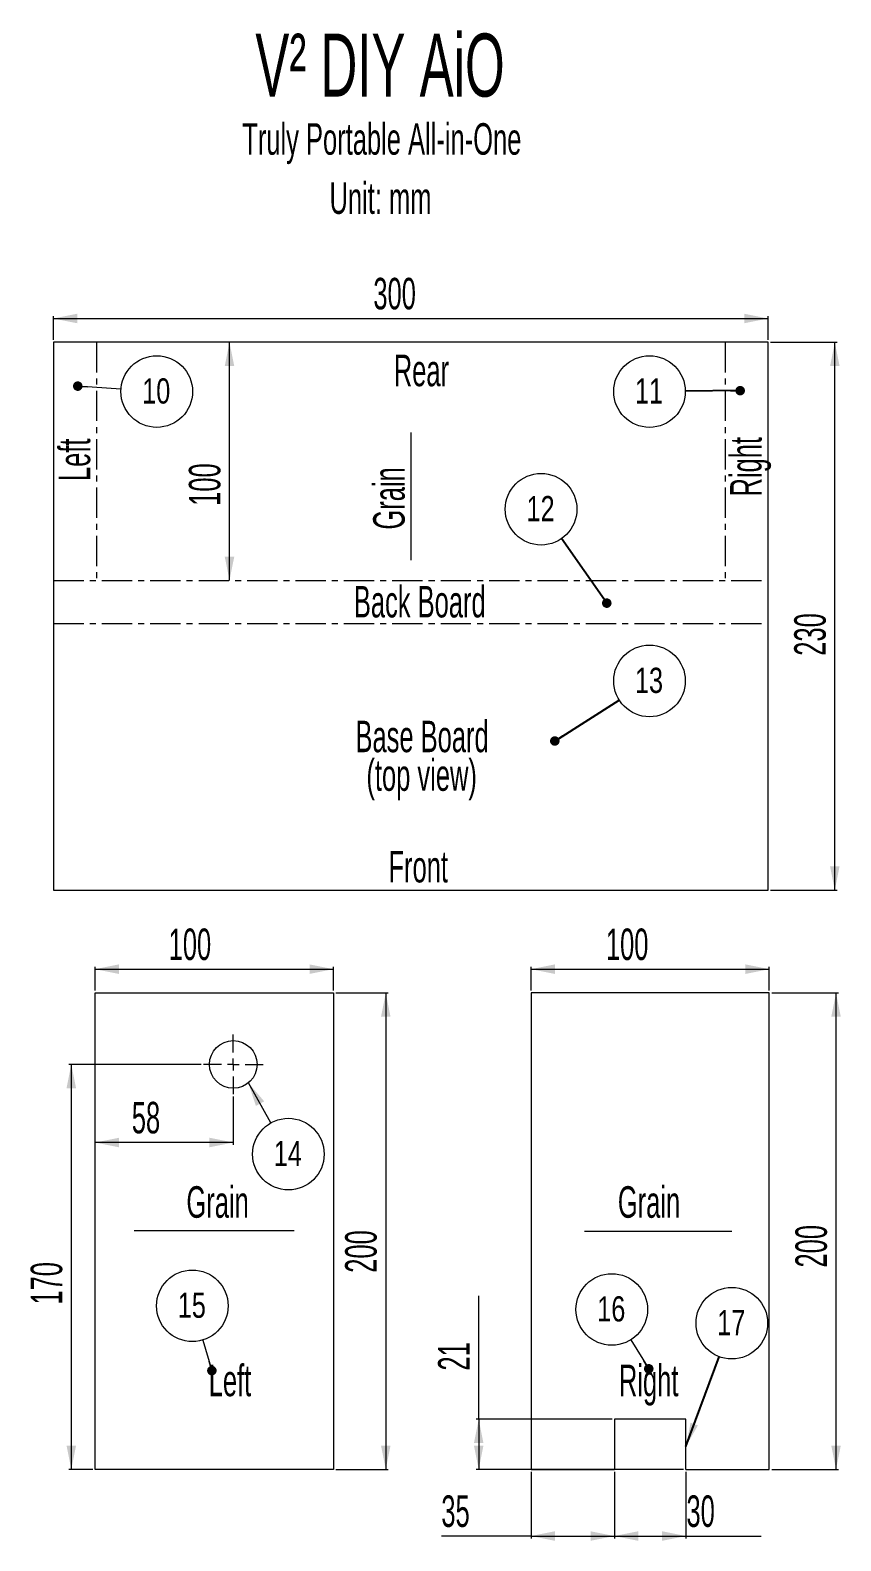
# Model space of a CAD drawing. Header units: millimetres. Extents: x 21 to 782, y 23 to 687.
# Drawn here: x 441 to 782, y 42 to 676 of the extents above; entities that cross this region are included whole.
import ezdxf

# ---------------------------------------------------------------- set-up
doc = ezdxf.new("R2010")
doc.units = ezdxf.units.MM
doc.linetypes.add('CENTERX2', pattern=[20.32, 12.7, -2.54, 2.54, -2.54])
doc.styles.add('SLDTEXTSTYLE0', font='TXT', dxfattribs={"width": 0.605})
doc.styles.add('SLDTEXTSTYLE1', font='TXT', dxfattribs={"width": 0.75})
doc.dimstyles.new('SLDDIMSTYLE0', dxfattribs={"dimtxt": 12.841593, "dimasz": 10, "dimexe": 0, "dimexo": 0.0625, "dimgap": 3.210398, "dimtad": 1, "dimrnd": 1e-09, "dimzin": 12, "dimdsep": 46, "dimtxsty": 'SLDTEXTSTYLE0', "dimsah": 1, "dimcen": 0.09, "dimadec": 0, "dimazin": 3, "dimtfac": 1, "dimtofl": 0, "dimtmove": 0, "dimatfit": 3, "dimfxl": 1, "dimfrac": 2, "dimtolj": 1, "dimtzin": 12, "dimarcsym": 0})
doc.dimstyles.new('SLDDIMSTYLE5', dxfattribs={"dimtxt": 0, "dimasz": 4, "dimexe": 0, "dimexo": 0.0625, "dimgap": 0, "dimtad": 0, "dimtih": 1, "dimtoh": 1, "dimdec": 0, "dimrnd": 1e-09, "dimzin": 0, "dimdsep": 46, "dimtxsty": 'Standard', "dimblk1": 'DOT', "dimblk2": 'DOT', "dimsah": 1, "dimcen": 0.09, "dimadec": 0, "dimazin": 0, "dimtfac": 4, "dimtdec": 0, "dimtofl": 0, "dimtmove": 0, "dimatfit": 3, "dimldrblk": 'DOT', "dimfxl": 1, "dimfrac": 2, "dimtolj": 1, "dimtzin": 0, "dimarcsym": 0})
doc.dimstyles.new('SLDDIMSTYLE6', dxfattribs={"dimtxt": 0, "dimasz": 10, "dimexe": 0, "dimexo": 0.0625, "dimgap": 0, "dimtad": 0, "dimtih": 1, "dimtoh": 1, "dimdec": 0, "dimrnd": 1e-09, "dimzin": 0, "dimdsep": 46, "dimtxsty": 'Standard', "dimsah": 1, "dimcen": 0.09, "dimadec": 0, "dimazin": 0, "dimtfac": 10, "dimtdec": 0, "dimtofl": 0, "dimtmove": 0, "dimatfit": 3, "dimfxl": 1, "dimfrac": 2, "dimtolj": 1, "dimtzin": 0, "dimarcsym": 0})

# ---------------------------------------------------------------- blocks, each defined once
blk = doc.blocks.new('_D_16')
at = {"color": 7, "linetype": 'Continuous', "lineweight": 0}
blk.add_line((525.07, 445.45), (525.07, 545.45), dxfattribs=at)
for points in [[(525.07, 545.45), (523.07, 535.45), (527.07, 535.45)], [(525.07, 445.45), (527.07, 455.45), (523.07, 455.45)]]:
    blk.add_solid(points, dxfattribs=at)
at = {"color": 7, "linetype": 'Continuous', "lineweight": 0, "insert": (508.01, 476.8, 0.1), "char_height": 13.229, "attachment_point": 1, "rotation": 90, "style": 'SLDTEXTSTYLE0'}
blk.add_mtext('100', dxfattribs=at)
blk = doc.blocks.new('_D_17')
at = {"color": 7, "linetype": 'Continuous', "lineweight": 0}
for p, q in [((451.18, 546.45), (451.18, 556.45)), ((451.18, 555.45), (751.18, 555.45)), ((751.18, 546.45), (751.18, 556.45))]:
    blk.add_line(p, q, dxfattribs=at)
for points in [[(451.18, 555.45), (461.18, 553.45), (461.18, 557.45)], [(751.18, 555.45), (741.18, 557.45), (741.18, 553.45)]]:
    blk.add_solid(points, dxfattribs=at)
at = {"color": 7, "linetype": 'Continuous', "lineweight": 0, "insert": (585.46, 572.51, -8.9), "char_height": 13.229, "attachment_point": 1, "style": 'SLDTEXTSTYLE0'}
blk.add_mtext('300', dxfattribs=at)
blk = doc.blocks.new('_D_18')
at = {"color": 7, "linetype": 'Continuous', "lineweight": 0}
for p, q in [((752.18, 545.45), (780.18, 545.45)), ((779.18, 315.45), (779.18, 545.45)), ((752.18, 315.45), (780.18, 315.45))]:
    blk.add_line(p, q, dxfattribs=at)
for points in [[(779.18, 545.45), (777.18, 535.45), (781.18, 535.45)], [(779.18, 315.45), (781.18, 325.45), (777.18, 325.45)]]:
    blk.add_solid(points, dxfattribs=at)
at = {"color": 7, "linetype": 'Continuous', "lineweight": 0, "insert": (762.13, 413.86, -8.9), "char_height": 13.229, "attachment_point": 1, "rotation": 90, "style": 'SLDTEXTSTYLE0'}
blk.add_mtext('230', dxfattribs=at)
blk = doc.blocks.new('SW_NOTE_7')
at = {"color": 0, "linetype": 'Continuous', "lineweight": 0}
blk.add_circle((15, -1.03), 15.03, dxfattribs=at)
at = {"color": 0, "linetype": 'Continuous', "lineweight": 0, "insert": (14.79, 4.52), "char_height": 10.583, "attachment_point": 2, "style": 'SLDTEXTSTYLE1'}
blk.add_mtext('10', dxfattribs=at)
blk = doc.blocks.new('_DOT')
at = {"color": 0, "linetype": 'ByBlock', "lineweight": -2}
blk.add_line((-0.5, 0), (-1, 0), dxfattribs=at)
at = {"color": 0, "linetype": 'ByBlock', "const_width": 0.5}
blk.add_lwpolyline([(-0.25, 0, 1), (0.25, 0, 1)], format="xyb", close=True, dxfattribs=at)
blk = doc.blocks.new('SW_NOTE_8')
at = {"color": 0, "linetype": 'Continuous', "lineweight": 0}
blk.add_circle((-15.03, -0.15), 15.03, dxfattribs=at)
at = {"color": 0, "linetype": 'Continuous', "lineweight": 0, "insert": (-15.25, 5.4), "char_height": 10.583, "attachment_point": 2, "style": 'SLDTEXTSTYLE1'}
blk.add_mtext('11', dxfattribs=at)
blk = doc.blocks.new('SW_NOTE_9')
at = {"color": 0, "linetype": 'Continuous', "lineweight": 0}
blk.add_circle((-8.62, 12.32), 15.03, dxfattribs=at)
at = {"color": 0, "linetype": 'Continuous', "lineweight": 0, "insert": (-8.83, 17.87), "char_height": 10.583, "attachment_point": 2, "style": 'SLDTEXTSTYLE1'}
blk.add_mtext('12', dxfattribs=at)
blk = doc.blocks.new('SW_NOTE_10')
at = {"color": 0, "linetype": 'Continuous', "lineweight": 0}
blk.add_circle((12.7, 8.05), 15.03, dxfattribs=at)
at = {"color": 0, "linetype": 'Continuous', "lineweight": 0, "insert": (12.48, 13.6), "char_height": 10.583, "attachment_point": 2, "style": 'SLDTEXTSTYLE1'}
blk.add_mtext('13', dxfattribs=at)
blk = doc.blocks.new('_D_19')
at = {"color": 7, "linetype": 'Continuous', "lineweight": 0}
for p, q in [((468.66, 273.27), (468.66, 283.27)), ((468.66, 282.27), (568.66, 282.27)), ((568.66, 273.27), (568.66, 283.27))]:
    blk.add_line(p, q, dxfattribs=at)
for points in [[(468.66, 282.27), (478.66, 280.27), (478.66, 284.27)], [(568.66, 282.27), (558.66, 284.27), (558.66, 280.27)]]:
    blk.add_solid(points, dxfattribs=at)
at = {"color": 7, "linetype": 'Continuous', "lineweight": 0, "insert": (499.53, 299.33, 9.1), "char_height": 13.229, "attachment_point": 1, "style": 'SLDTEXTSTYLE0'}
blk.add_mtext('100', dxfattribs=at)
blk = doc.blocks.new('_D_20')
at = {"color": 7, "linetype": 'Continuous', "lineweight": 0}
for p, q in [((569.66, 272.27), (591.66, 272.27)), ((590.66, 272.27), (590.66, 72.27)), ((569.66, 72.27), (591.66, 72.27))]:
    blk.add_line(p, q, dxfattribs=at)
for points in [[(590.66, 272.27), (588.66, 262.27), (592.66, 262.27)], [(590.66, 72.27), (592.66, 82.27), (588.66, 82.27)]]:
    blk.add_solid(points, dxfattribs=at)
at = {"color": 7, "linetype": 'Continuous', "lineweight": 0, "insert": (573.61, 154.81, 9.1), "char_height": 13.229, "attachment_point": 1, "rotation": 90, "style": 'SLDTEXTSTYLE0'}
blk.add_mtext('200', dxfattribs=at)
blk = doc.blocks.new('_D_21')
at = {"color": 7, "linetype": 'Continuous', "lineweight": 0}
for p, q in [((513.16, 242.27), (457.66, 242.27)), ((458.66, 242.27), (458.66, 72.27)), ((467.66, 72.27), (457.66, 72.27))]:
    blk.add_line(p, q, dxfattribs=at)
for points in [[(458.66, 242.27), (456.66, 232.27), (460.66, 232.27)], [(458.66, 72.27), (460.66, 82.27), (456.66, 82.27)]]:
    blk.add_solid(points, dxfattribs=at)
at = {"color": 7, "linetype": 'Continuous', "lineweight": 0, "insert": (441.61, 141.43, 9.1), "char_height": 13.229, "attachment_point": 1, "rotation": 90, "style": 'SLDTEXTSTYLE0'}
blk.add_mtext('170', dxfattribs=at)
blk = doc.blocks.new('_D_22')
at = {"color": 7, "linetype": 'Continuous', "lineweight": 0}
for p, q in [((526.66, 228.77), (526.66, 208.49)), ((526.66, 209.49), (468.66, 209.49))]:
    blk.add_line(p, q, dxfattribs=at)
for points in [[(468.66, 209.49), (478.66, 207.49), (478.66, 211.49)], [(526.66, 209.49), (516.66, 211.49), (516.66, 207.49)]]:
    blk.add_solid(points, dxfattribs=at)
at = {"color": 7, "linetype": 'Continuous', "lineweight": 0, "insert": (484.06, 226.55, 9.1), "char_height": 13.229, "attachment_point": 1, "style": 'SLDTEXTSTYLE0'}
blk.add_mtext('58', dxfattribs=at)
blk = doc.blocks.new('SW_NOTE_11')
at = {"color": 0, "linetype": 'Continuous', "lineweight": 0}
blk.add_circle((-4.34, 14.39), 15.03, dxfattribs=at)
at = {"color": 0, "linetype": 'Continuous', "lineweight": 0, "insert": (-4.55, 19.94), "char_height": 10.583, "attachment_point": 2, "style": 'SLDTEXTSTYLE1'}
blk.add_mtext('15', dxfattribs=at)
blk = doc.blocks.new('SW_NOTE_12')
at = {"color": 0, "linetype": 'Continuous', "lineweight": 0}
blk.add_circle((7.36, -13.11), 15.03, dxfattribs=at)
at = {"color": 0, "linetype": 'Continuous', "lineweight": 0, "insert": (7.14, -7.56), "char_height": 10.583, "attachment_point": 2, "style": 'SLDTEXTSTYLE1'}
blk.add_mtext('14', dxfattribs=at)
blk = doc.blocks.new('SW_CENTERMARKSYMBOL_21')
at = {"color": 0, "linetype": 'Continuous', "lineweight": 0}
for p, q in [((0, 5), (0, 12.5)), ((-5, 0), (-12.5, 0)), ((0, 0), (-2.5, 0)), ((0, 0), (0, 2.5)), ((0, 0), (0, -2.5)), ((0, 0), (2.5, 0)), ((5, 0), (12.5, 0)), ((0, -5), (0, -12.5))]:
    blk.add_line(p, q, dxfattribs=at)
blk = doc.blocks.new('_D_23')
at = {"color": 7, "linetype": 'Continuous', "lineweight": 0}
for p, q in [((651.68, 273.27), (651.68, 283.27)), ((651.68, 282.27), (751.68, 282.27)), ((751.68, 273.27), (751.68, 283.27))]:
    blk.add_line(p, q, dxfattribs=at)
for points in [[(651.68, 282.27), (661.68, 280.27), (661.68, 284.27)], [(751.68, 282.27), (741.68, 284.27), (741.68, 280.27)]]:
    blk.add_solid(points, dxfattribs=at)
at = {"color": 7, "linetype": 'Continuous', "lineweight": 0, "insert": (683.08, 299.33, -8.9), "char_height": 13.229, "attachment_point": 1, "style": 'SLDTEXTSTYLE0'}
blk.add_mtext('100', dxfattribs=at)
blk = doc.blocks.new('_D_24')
at = {"color": 7, "linetype": 'Continuous', "lineweight": 0}
for p, q in [((752.68, 272.27), (780.68, 272.27)), ((779.68, 72.27), (779.68, 272.27)), ((752.68, 72.27), (780.68, 72.27))]:
    blk.add_line(p, q, dxfattribs=at)
for points in [[(779.68, 272.27), (777.68, 262.27), (781.68, 262.27)], [(779.68, 72.27), (781.68, 82.27), (777.68, 82.27)]]:
    blk.add_solid(points, dxfattribs=at)
at = {"color": 7, "linetype": 'Continuous', "lineweight": 0, "insert": (762.63, 157.01, -8.9), "char_height": 13.229, "attachment_point": 1, "rotation": 90, "style": 'SLDTEXTSTYLE0'}
blk.add_mtext('200', dxfattribs=at)
blk = doc.blocks.new('_D_25')
at = {"color": 7, "linetype": 'Continuous', "lineweight": 0}
for p, q in [((651.68, 71.27), (651.68, 43.27)), ((686.68, 71.27), (686.68, 43.27)), ((651.68, 44.27), (614, 44.27)), ((651.68, 44.27), (686.68, 44.27))]:
    blk.add_line(p, q, dxfattribs=at)
for points in [[(651.68, 44.27), (661.68, 42.27), (661.68, 46.27)], [(686.68, 44.27), (676.68, 46.27), (676.68, 42.27)]]:
    blk.add_solid(points, dxfattribs=at)
at = {"color": 7, "linetype": 'Continuous', "lineweight": 0, "insert": (614, 61.33, -8.9), "char_height": 13.229, "attachment_point": 1, "style": 'SLDTEXTSTYLE0'}
blk.add_mtext('35', dxfattribs=at)
blk = doc.blocks.new('_D_26')
at = {"color": 7, "linetype": 'Continuous', "lineweight": 0}
for p, q in [((629.68, 93.27), (629.68, 145.1)), ((685.68, 93.27), (628.68, 93.27)), ((629.68, 93.27), (629.68, 72.27)), ((715.68, 72.27), (628.68, 72.27))]:
    blk.add_line(p, q, dxfattribs=at)
for points in [[(629.68, 93.27), (627.68, 83.27), (631.68, 83.27)], [(629.68, 72.27), (631.68, 82.27), (627.68, 82.27)]]:
    blk.add_solid(points, dxfattribs=at)
at = {"color": 7, "linetype": 'Continuous', "lineweight": 0, "insert": (612.63, 113.74, -8.9), "char_height": 13.229, "attachment_point": 1, "rotation": 90, "style": 'SLDTEXTSTYLE0'}
blk.add_mtext('21', dxfattribs=at)
blk = doc.blocks.new('_D_27')
at = {"color": 7, "linetype": 'Continuous', "lineweight": 0}
for p, q in [((686.68, 71.27), (686.68, 43.27)), ((716.68, 71.27), (716.68, 43.27)), ((686.68, 44.27), (716.68, 44.27)), ((716.68, 44.27), (748.25, 44.27))]:
    blk.add_line(p, q, dxfattribs=at)
for points in [[(686.68, 44.27), (696.68, 42.27), (696.68, 46.27)], [(716.68, 44.27), (706.68, 46.27), (706.68, 42.27)]]:
    blk.add_solid(points, dxfattribs=at)
at = {"color": 7, "linetype": 'Continuous', "lineweight": 0, "insert": (716.9, 61.33, -8.9), "char_height": 13.229, "attachment_point": 1, "style": 'SLDTEXTSTYLE0'}
blk.add_mtext('30', dxfattribs=at)
blk = doc.blocks.new('SW_NOTE_13')
at = {"color": 0, "linetype": 'Continuous', "lineweight": 0}
blk.add_circle((-7.96, 12.76), 15.03, dxfattribs=at)
at = {"color": 0, "linetype": 'Continuous', "lineweight": 0, "insert": (-8.17, 18.31), "char_height": 10.583, "attachment_point": 2, "style": 'SLDTEXTSTYLE1'}
blk.add_mtext('16', dxfattribs=at)
blk = doc.blocks.new('SW_NOTE_14')
at = {"color": 0, "linetype": 'Continuous', "lineweight": 0}
blk.add_circle((5.25, 14.09), 15.03, dxfattribs=at)
at = {"color": 0, "linetype": 'Continuous', "lineweight": 0, "insert": (5.03, 19.64), "char_height": 10.583, "attachment_point": 2, "style": 'SLDTEXTSTYLE1'}
blk.add_mtext('17', dxfattribs=at)

msp = doc.modelspace()

# ---------------------------------------------------------------- linework, layer by layer
at = {"color": 7, "linetype": 'Continuous', "lineweight": 15}
for p, q in [((451.18165, 545.45181), (451.18165, 315.45181)), ((751.18165, 545.45181), (451.18165, 545.45181)), ((751.18165, 315.45181), (751.18165, 545.45181)), ((451.18165, 315.45181), (751.18165, 315.45181)), ((468.66239, 272.27409), (568.66239, 272.27409)), ((468.66239, 72.27409), (468.66239, 272.27409)), ((568.66239, 272.27409), (568.66239, 72.27409)), ((751.68241, 272.27409), (651.68241, 272.27409)), ((651.68241, 272.27409), (651.68241, 72.27409)), ((751.68241, 72.27409), (751.68241, 272.27409)), ((716.68241, 93.27409), (686.68241, 93.27409)), ((686.68241, 93.27409), (686.68241, 72.27409)), ((716.68241, 72.27409), (716.68241, 93.27409)), ((568.66239, 72.27409), (468.66239, 72.27409)), ((651.68241, 72.27409), (686.68241, 72.27409)), ((716.68241, 72.27409), (751.68241, 72.27409))]:
    msp.add_line(p, q, dxfattribs=at)
at = {"color": 7, "linetype": 'CENTERX2', "lineweight": 0}
for p, q in [((469.18165, 545.45181), (469.18165, 445.45181)), ((733.18165, 545.45181), (733.18165, 445.45181)), ((451.18165, 445.45181), (751.18165, 445.45181)), ((451.18165, 427.45181), (751.18165, 427.45181))]:
    msp.add_line(p, q, dxfattribs=at)
at = {"color": 7, "linetype": 'Continuous', "lineweight": 0}
for p, q in [((479.51893, 525.80206), (461.37875, 527.05232)), ((601.25883, 507.55945), (601.25883, 453.99068)), ((542.42288, 217.72596), (532.99428, 234.53411)), ((485.08923, 172.54271), (552.28322, 172.54271)), ((674.1614, 172.27409), (735.9655, 172.27409)), ((513.80879, 126.54179), (517.67805, 113.70935)), ((693.50531, 126.62952), (701.0807, 114.48484))]:
    msp.add_line(p, q, dxfattribs=at)
at = {"color": 7, "linetype": 'Continuous', "lineweight": 15}
msp.add_circle((526.66239, 242.27409), 10, dxfattribs=at)
at = {"color": 7, "linetype": 'Continuous', "lineweight": 0}
msp.add_solid([(532.99428, 234.53411), (536.14234, 224.83413), (539.63094, 226.79107)], dxfattribs=at)

# ---------------------------------------------------------------- block references
for name, p in [('SW_NOTE_7', (479.51893, 525.80206)), ('SW_NOTE_8', (716.41843, 524.92076)), ('SW_NOTE_9', (664.48669, 463.05704)), ('SW_NOTE_10', (688.68893, 395.22968)), ('SW_CENTERMARKSYMBOL_21', (526.66239, 242.27409)), ('SW_NOTE_12', (542.42288, 217.72596)), ('SW_NOTE_11', (513.80879, 126.54179)), ('SW_NOTE_13', (693.50531, 126.62952)), ('SW_NOTE_14', (730.6899, 119.53756))]:
    msp.add_blockref(name, p, dxfattribs=at)
at = {"color": 7, "linetype": 'Continuous', "lineweight": 0, "xscale": 4, "yscale": 4}
for p, rotation in [((461.37875, 527.05232, 9), 176.0572887749), ((517.67805, 113.70935, 9), 286.7792176205), ((701.0807, 114.48484, 9), 301.9543370976)]:
    msp.add_blockref('_DOT', p, dxfattribs=dict(at, rotation=rotation))

# ---------------------------------------------------------------- texts
at = {"color": 7, "linetype": 'Continuous', "lineweight": 0, "attachment_point": 2, "style": 'SLDTEXTSTYLE0'}
for s, insert, char_height in [('V² DIY AiO', (588.2488, 675.0778), 26.458333), ('Truly Portable All-in-One', (589.01438, 637.45137), 13.2291667), ('Unit: mm', (588.45549, 612.60719), 13.229167), ('Rear', (605.62623, 540.24797), 13.229167), ('Back Board', (604.94659, 443.179), 13.229167), ('Base Board', (605.91715, 386.60149), 13.229167), ('(top view)', (605.74106, 370.37681), 13.229167), ('Front', (604.30351, 331.91667), 13.229167), ('Grain', (520.07506, 191.12939), 13.229167), ('Grain', (701.18427, 191.12939), 13.229167), ('Left', (525.27333, 116.19644), 13.229167), ('Right', (701.03115, 116.19644), 13.229167)]:
    msp.add_mtext(s, dxfattribs=dict(at, insert=insert, char_height=char_height))
at = {"color": 7, "linetype": 'Continuous', "lineweight": 0, "char_height": 13.229167, "attachment_point": 2, "rotation": 90, "style": 'SLDTEXTSTYLE0'}
for s, insert in [('Left', (453.36869, 496.12974)), ('Right', (735.24523, 493.21161)), ('Grain', (585.38847, 479.91412))]:
    msp.add_mtext(s, dxfattribs=dict(at, insert=insert))

# ---------------------------------------------------------------- dimensions: what is measured, and where the dimension line sits
at = {"color": 7, "linetype": 'Continuous', "lineweight": 0}
for base, p1, p2, picture, middle in [((751.18165, 555.45181), (451.18165, 545.45181), (751.18165, 545.45181), '_D_17', (606.04171, 555.45181)), ((568.66239, 282.27409), (468.66239, 272.27409), (568.66239, 272.27409), '_D_19', (520.11215, 282.27409)), ((751.68241, 282.27409), (651.68241, 272.27409), (751.68241, 272.27409), '_D_23', (703.66201, 282.27409)), ((468.66239, 209.49418), (526.66239, 229.77409), (468.66239, 272.27409), '_D_22', (499.74072, 209.49418)), ((686.68241, 44.27409), (651.68241, 72.27409), (686.68241, 72.27409), '_D_25', (629.68241, 44.27409)), ((716.68241, 44.27409), (686.68241, 72.27409), (716.68241, 72.27409), '_D_27', (732.57433, 44.27409))]:
    dim = msp.add_linear_dim(base=base, p1=p1, p2=p2, dimstyle='SLDDIMSTYLE0', dxfattribs=at)
    dim.commit()
    dim.dimension.update_dxf_attribs({"geometry": picture, "text_midpoint": middle, "dimtype": 160})
for base, p1, p2, picture, middle in [((525.06661, 545.45181), (451.18165, 445.45181), (451.18165, 545.45181), '_D_16', (525.06661, 497.38022)), ((779.18165, 545.45181), (751.18165, 315.45181), (751.18165, 545.45181), '_D_18', (779.18165, 434.43562)), ((590.66239, 72.27409), (568.66239, 272.27409), (568.66239, 72.27409), '_D_20', (590.66239, 175.38389)), ((779.68241, 272.27409), (751.68241, 72.27409), (751.68241, 272.27409), '_D_24', (779.68241, 177.58433)), ((458.66239, 72.27409), (514.16239, 242.27409), (468.66239, 72.27409), '_D_21', (458.66239, 162.00788)), ((629.68241, 72.27409), (686.68241, 93.27409), (716.68241, 72.27409), '_D_26', (629.68241, 129.41789))]:
    dim = msp.add_linear_dim(base=base, p1=p1, p2=p2, angle=90, dimstyle='SLDDIMSTYLE0', dxfattribs=at)
    dim.commit()
    dim.dimension.update_dxf_attribs({"geometry": picture, "text_midpoint": middle, "dimtype": 160})

# ---------------------------------------------------------------- leaders
for points, dimstyle in [([(739.44091, 525.15428), (716.41843, 524.92076)], 'SLDDIMSTYLE5'), ([(683.44887, 435.94663), (664.48669, 463.05704)], 'SLDDIMSTYLE5'), ([(661.62147, 378.05655), (688.68893, 395.22968)], 'SLDDIMSTYLE5'), ([(716.68241, 81.91439), (730.6899, 119.53756)], 'SLDDIMSTYLE6')]:
    msp.add_leader(points, dimstyle=dimstyle, dxfattribs=at)

doc.saveas('drawing.dxf')
